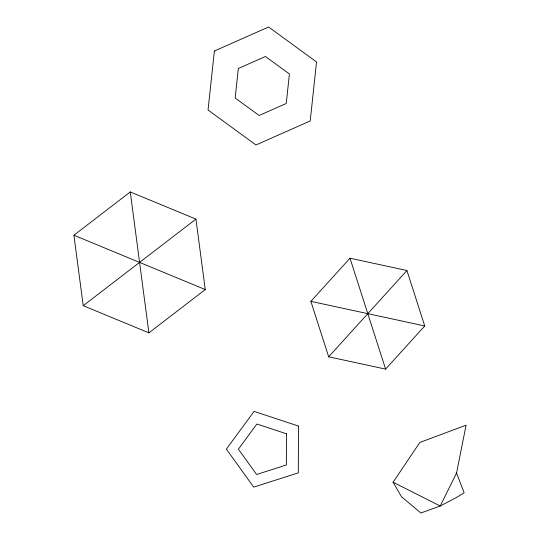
<?xml version="1.0" encoding="UTF-8"?>
<svg xmlns="http://www.w3.org/2000/svg" width="540" height="540" viewBox="0 0 540 540"><rect width="100%" height="100%" fill="white"/><g stroke="black" fill="none" stroke-linecap="round" stroke-linejoin="round"><path stroke-width="0.81" d="M456.557 473.013L466.088 425.169L419.877 442.436L393.086 482.207L401.544 496.814L420.869 513L440.228 506.014L455.976 497.765L464.144 492.811L456.557 473.013L440.228 506.014L393.086 482.207M310.871 301.354L349.994 258.208L406.924 270.513L424.73 325.964L385.607 369.117L328.678 356.805L310.871 301.354L424.73 325.964M328.678 356.805L406.924 270.513M73.913 235.231L130.275 191.943L195.946 219.112L205.254 289.568L148.892 332.856L83.221 305.687L73.913 235.231L205.254 289.568M83.221 305.687L195.946 219.112M349.994 258.208L385.607 369.117M130.275 191.943L148.892 332.856M286.49 433.796L286.342 465.001L256.615 474.505L238.397 449.172L256.858 424.015L286.49 433.796M298.512 426.067L298.289 472.871L253.706 487.127L226.375 449.132L254.063 411.392L298.512 426.067M214.367 51.023L208.049 110.011L255.98 144.977L310.216 120.947L316.535 61.958L268.603 27L214.367 51.023M238.329 68.506L235.17 98.003L259.132 115.479L286.254 103.471L289.413 73.973L265.451 56.491L238.329 68.506"/></g></svg>
